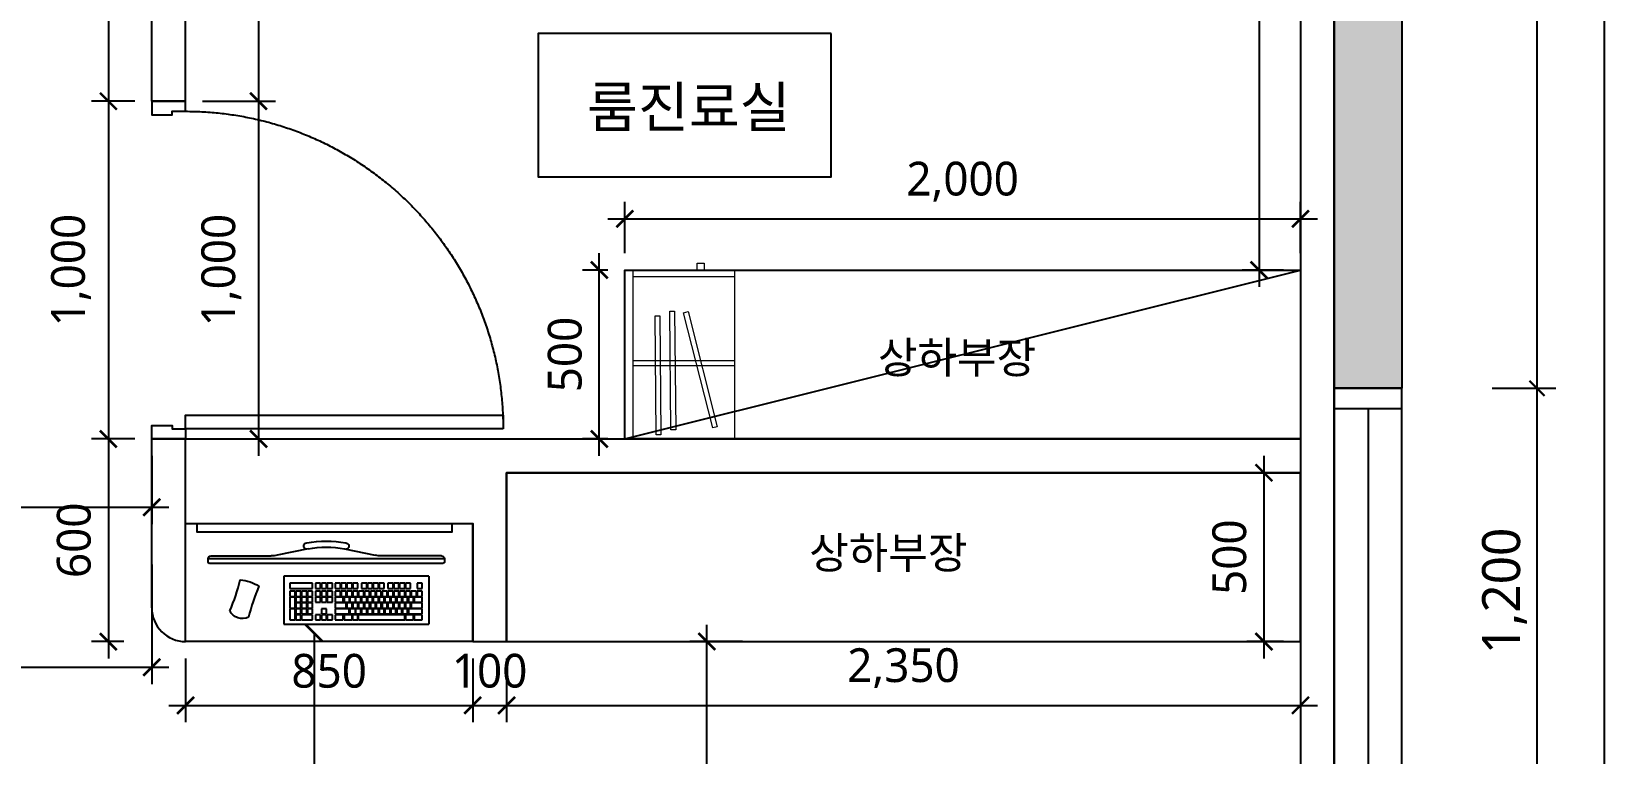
# Model space of a CAD drawing. Header units: metres. Extents: x 11578468 to 47831421, y -58341524 to -14256839.
# Drawn here: x 23884272 to 23888928, y -29064614 to -29062476 of the extents above; entities that cross this region are included whole.
import ezdxf
from ezdxf.enums import TextEntityAlignment as Align

# ---------------------------------------------------------------- set-up
doc = ezdxf.new("R2010")
doc.units = ezdxf.units.M
doc.header["$LTSCALE"] = 50
doc.header["$MEASUREMENT"] = 0
doc.linetypes.add('CENTER2', pattern=[28.575, 19.05, -3.175, 3.175, -3.175])
doc.layers.get('0').update_dxf_attribs({"linetype": 'CONTINUOUS'})
doc.layers.get('DEFPOINTS').update_dxf_attribs({"linetype": 'CONTINUOUS'})
for name, color, linetype in [('0-ELC TEXT', 7, 'CONTINUOUS'), ('04_FUR', 6, 'CONTINUOUS'), ('3.기호.계단선', 30, 'CONTINUOUS'), ('TEX', 7, 'CONTINUOUS'), ('wall', 3, 'CONTINUOUS'), ('WIN', 4, 'CONTINUOUS'), ('家具', 251, 'CONTINUOUS'), ('가구', 6, 'CONTINUOUS')]:
    doc.layers.add(name, color=color, linetype=linetype)
for name, color, linetype, lineweight in [('Arch', 8, 'CONTINUOUS', 0), ('DIM', 7, 'CONTINUOUS', 15), ('ha', 8, 'CONTINUOUS', 5), ('wall2', 3, 'CONTINUOUS', 25)]:
    doc.layers.add(name, color=color, linetype=linetype, lineweight=lineweight)
doc.styles.add('HY 울릉도 L', font='malgun.ttf')
doc.styles.add('JT1', font='malgun.ttf')
doc.styles.add('N 맑은고딕', font='malgun.ttf')
doc.styles.add('맑은 고딕', font='malgun.ttf')
doc.dimstyles.new('JJ IN 45', dxfattribs={"dimscale": 45, "dimtxt": 2.5, "dimasz": 1, "dimexe": 1.25, "dimexo": 1.5, "dimtad": 1, "dimdec": 6, "dimlunit": 6, "dimtxsty": 'N 맑은고딕', "dimblk": 'ARCHTICK', "dimcen": 2.5, "dimclrd": 256, "dimclre": 256, "dimclrt": 256, "dimadec": 0, "dimazin": 0, "dimtfac": 1, "dimtdec": 6, "dimtix": 1, "dimtmove": 0, "dimatfit": 3, "dimldrblk": 'ARCHTICK', "dimfxl": 1, "dimarcsym": 0})
doc.dimstyles.new('사본 50', dxfattribs={"dimscale": 50, "dimtxt": 2, "dimasz": 1, "dimexe": 1, "dimexo": 1, "dimgap": 1, "dimtad": 1, "dimdec": 0, "dimrnd": 0.05, "dimdsep": 46, "dimlunit": 6, "dimtxsty": 'HY 울릉도 L', "dimblk": 'ARCHTICK', "dimcen": 2.5, "dimdle": 1, "dimclrd": 133, "dimclre": 133, "dimclrt": 30, "dimadec": 0, "dimazin": 0, "dimtfac": 1, "dimtdec": 0, "dimtix": 1, "dimtmove": 2, "dimatfit": 3, "dimldrblk": 'ARCHTICK', "dimfxl": 1, "dimlwd": -1, "dimlwe": -1, "dimarcsym": 0})

# ---------------------------------------------------------------- blocks, each defined once
blk = doc.blocks.new('*U1960')
at = {"layer": 'WIN', "linetype": 'Continuous'}
blk.add_line((60, 100), (1140, 100), dxfattribs=at)
for points in [[(0, 0), (1200, 0), (1200, 200), (0, 200)], [(0, 0), (60, 0), (60, 200), (0, 200)], [(1200, 0), (1140, 0), (1140, 200), (1200, 200)]]:
    blk.add_lwpolyline(points, close=True, dxfattribs=at)
blk = doc.blocks.new('_ArchTick')
at = {"color": 0, "linetype": 'ByBlock', "const_width": 0.15}
blk.add_lwpolyline([(-0.5, -0.5), (0.5, 0.5)], dxfattribs=at)
blk = doc.blocks.new('*D389')
at = {"layer": 'DEFPOINTS', "color": 0, "transparency": 16777216}
for p in [(23746102, -29133157), (23746102, -29139657), (23746302, -29139657)]:
    blk.add_point(p, dxfattribs=at)
at = {"layer": 'DIM', "lineweight": -2, "transparency": 16777216}
for p, q in [((23746169.5, -29133157), (23746358.3, -29133157)), ((23746302, -29133157), (23746302, -29139657)), ((23746169.5, -29139657), (23746358.3, -29139657))]:
    blk.add_line(p, q, dxfattribs=at)
at = {"layer": 'DIM', "lineweight": -2, "transparency": 16777216, "xscale": 45, "yscale": 45, "zscale": 45}
for p, rotation in [((23746302, -29133157), 90), ((23746302, -29139657), 270)]:
    blk.add_blockref('_ArchTick', p, dxfattribs=dict(at, rotation=rotation))
at = {"layer": 'DIM', "transparency": 16777216, "insert": (23746206.3, -29136407), "char_height": 112.5, "attachment_point": 5, "rotation": 90, "style": 'N 맑은고딕'}
blk.add_mtext('6,500', dxfattribs=at)
blk = doc.blocks.new('*D390')
at = {"layer": 'DEFPOINTS', "color": 0, "transparency": 16777216}
for p in [(23746102, -29139657), (23746102, -29140857), (23746302, -29140857)]:
    blk.add_point(p, dxfattribs=at)
at = {"layer": 'DIM', "lineweight": -2, "transparency": 16777216}
for p, q in [((23746169.5, -29139657), (23746358.3, -29139657)), ((23746302, -29139657), (23746302, -29140857)), ((23746169.5, -29140857), (23746358.3, -29140857))]:
    blk.add_line(p, q, dxfattribs=at)
at = {"layer": 'DIM', "lineweight": -2, "transparency": 16777216, "xscale": 45, "yscale": 45, "zscale": 45}
for p, rotation in [((23746302, -29139657), 90), ((23746302, -29140857), 270)]:
    blk.add_blockref('_ArchTick', p, dxfattribs=dict(at, rotation=rotation))
at = {"layer": 'DIM', "transparency": 16777216, "insert": (23746206, -29140257), "char_height": 112.5, "attachment_point": 5, "rotation": 90, "style": 'N 맑은고딕'}
blk.add_mtext('1,200', dxfattribs=at)
blk = doc.blocks.new('*D394')
at = {"layer": 'DEFPOINTS', "color": 0, "transparency": 16777216}
for p in [(23746102, -29128457), (23746502, -29128457), (23746102, -29144457)]:
    blk.add_point(p, dxfattribs=at)
at = {"layer": 'DIM', "lineweight": -2, "transparency": 16777216}
for p, q in [((23746169.5, -29128457), (23746558.3, -29128457)), ((23746502, -29144457), (23746502, -29128457)), ((23746169.5, -29144457), (23746558.3, -29144457))]:
    blk.add_line(p, q, dxfattribs=at)
at = {"layer": 'DIM', "lineweight": -2, "transparency": 16777216, "xscale": 45, "yscale": 45, "zscale": 45}
for p, rotation in [((23746502, -29128457), 90), ((23746502, -29144457), 270)]:
    blk.add_blockref('_ArchTick', p, dxfattribs=dict(at, rotation=rotation))
at = {"layer": 'DIM', "transparency": 16777216, "insert": (23746406, -29136457), "char_height": 112.5, "attachment_point": 5, "rotation": 90, "style": 'N 맑은고딕'}
blk.add_mtext('16,000', dxfattribs=at)
blk = doc.blocks.new('arrttt')
at = {"layer": 'Arch', "color": 6}
for p, q in [((883190.8, 53508.7), (882890.8, 53508.7)), ((882890.8, 53508.7), (882890.8, 53008.7)), ((883190.8, 53008.7), (883190.8, 53508.7)), ((882958.9, 53496.3), (882955.8, 53144.1)), ((882972.9, 53496.2), (882958.9, 53496.3)), ((882969.8, 53144), (882972.9, 53496.2)), ((883002.8, 53482.1), (882999.7, 53130)), ((883016.8, 53482), (883002.8, 53482.1)), ((883013.7, 53129.9), (883016.8, 53482)), ((883126.4, 53476.3), (883040, 53134.9)), ((883053.6, 53131.5), (883140, 53472.9)), ((883140, 53472.9), (883126.4, 53476.3)), ((882890.8, 53291.2), (883190.8, 53291.2)), ((882890.8, 53276.2), (883190.8, 53276.2)), ((882955.8, 53144.1), (882969.8, 53144)), ((882999.7, 53130), (883013.7, 53129.9)), ((883040, 53134.9), (883053.6, 53131.5)), ((883190.8, 53028.7), (882890.8, 53028.7)), ((882890.8, 53008.7), (883190.8, 53008.7)), ((883100.8, 53008.7), (883080.8, 53008.7)), ((883080.8, 53008.7), (883080.8, 52988.7)), ((883080.8, 52988.7), (883100.8, 52988.7)), ((883100.8, 52988.7), (883100.8, 53008.7))]:
    blk.add_line(p, q, dxfattribs=at)
blk = doc.blocks.new('*U631')
at = {"layer": 'WIN', "linetype": 'Continuous', "transparency": 33554687}
for points in [[(30, 1140), (30, 200), (70, 200), (70, 1140)], [(0, 200), (0, 100), (40, 100), (40, 160), (30, 160), (30, 200)], [(1000, 200), (1000, 100), (960, 100), (960, 160), (970, 160), (970, 200)]]:
    blk.add_lwpolyline(points, close=True, dxfattribs=at)
at = {"layer": 'WIN', "linetype": 'CENTER2', "ltscale": 20, "transparency": 33554687}
blk.add_arc((30, 200), 940, 0, 90, dxfattribs=at)
blk = doc.blocks.new('*D2778')
at = {"layer": 'DEFPOINTS', "color": 0}
for p in [(23884595.1, -29063682.3), (23884499.2, -29064282.3), (23884595.1, -29064282.3)]:
    blk.add_point(p, dxfattribs=at)
at = {"layer": 'wall', "color": 133, "ltscale": 10}
for p, q in [((23884499.2, -29063632.3), (23884499.2, -29064332.3)), ((23884545.1, -29063682.3), (23884449.2, -29063682.3)), ((23884545.1, -29064282.3), (23884449.2, -29064282.3))]:
    blk.add_line(p, q, dxfattribs=at)
at = {"layer": 'wall', "color": 133, "xscale": 50, "yscale": 50, "zscale": 50}
for p, rotation in [((23884499.2, -29063682.3), 90), ((23884499.2, -29064282.3), 270)]:
    blk.add_blockref('_ArchTick', p, dxfattribs=dict(at, rotation=rotation))
at = {"layer": 'wall', "color": 30, "ltscale": 10, "insert": (23884397.5, -29063982.3), "char_height": 100, "attachment_point": 5, "rotation": 90, "style": 'HY 울릉도 L'}
blk.add_mtext('600', dxfattribs=at)
blk = doc.blocks.new('A$C6A105BC0')
for p, q in [((224.6, 104.4), (224.6, 246)), ((224.6, 246), (653.1, 246)), ((242.4, 233.2), (257.5, 233.2)), ((242.4, 200.8), (242.4, 233.2)), ((257.5, 233.2), (257.5, 200.8)), ((259.7, 218.1), (259.7, 233.2)), ((259.7, 233.2), (274.8, 233.2)), ((274.8, 233.2), (274.8, 218.1)), ((277, 233.2), (309.5, 233.2)), ((277, 218.1), (277, 233.2)), ((309.5, 233.2), (309.5, 218.1)), ((318.1, 233.2), (333.3, 233.2)), ((318.1, 218.1), (318.1, 233.2)), ((333.3, 233.2), (333.3, 218.1)), ((335.4, 218.1), (335.4, 233.2)), ((335.4, 233.2), (350.6, 233.2)), ((350.6, 233.2), (350.6, 218.1)), ((352.8, 233.2), (367.9, 233.2)), ((352.8, 218.1), (352.8, 233.2)), ((367.9, 233.2), (367.9, 218.1)), ((376.6, 233.2), (400.4, 233.2)), ((376.6, 218.1), (376.6, 233.2)), ((400.4, 233.2), (400.4, 218.1)), ((402.5, 233.2), (426.3, 233.2)), ((402.5, 218.1), (402.5, 233.2)), ((426.3, 233.2), (426.3, 218.1)), ((428.5, 233.2), (428.5, 218.1)), ((428.5, 233.2), (443.7, 233.2)), ((443.7, 233.2), (443.7, 218.1)), ((445.8, 233.2), (445.8, 218.1)), ((445.8, 233.2), (582.2, 233.2)), ((582.2, 233.2), (582.2, 218.1)), ((584.3, 233.2), (608.2, 233.2)), ((584.3, 218.1), (584.3, 233.2)), ((608.2, 233.2), (608.2, 218.1)), ((610.3, 233.2), (634.1, 233.2)), ((610.3, 218.1), (610.3, 233.2)), ((634.1, 233.2), (634.1, 218.1)), ((653.1, 104.4), (653.1, 246)), ((257.5, 200.8), (242.4, 200.8)), ((242.4, 198.6), (257.5, 198.6)), ((242.4, 166.1), (242.4, 198.6)), ((257.5, 198.6), (257.5, 166.1)), ((274.8, 218.1), (259.7, 218.1)), ((259.7, 200.8), (259.7, 215.9)), ((259.7, 215.9), (274.8, 215.9)), ((274.8, 200.8), (259.7, 200.8)), ((259.7, 198.6), (274.8, 198.6)), ((259.7, 183.4), (259.7, 198.6)), ((274.8, 215.9), (274.8, 200.8)), ((274.8, 198.6), (274.8, 183.4)), ((309.5, 218.1), (277, 218.1)), ((277, 215.9), (292.2, 215.9)), ((277, 200.8), (277, 215.9)), ((292.2, 200.8), (277, 200.8)), ((277, 198.6), (292.2, 198.6)), ((277, 183.4), (277, 198.6)), ((292.2, 215.9), (292.2, 200.8)), ((292.2, 198.6), (292.2, 183.4)), ((294.3, 215.9), (309.5, 215.9)), ((294.3, 200.8), (294.3, 215.9)), ((309.5, 200.8), (294.3, 200.8)), ((294.3, 198.6), (309.5, 198.6)), ((294.3, 183.4), (294.3, 198.6)), ((309.5, 215.9), (309.5, 200.8)), ((309.5, 198.6), (309.5, 183.4)), ((333.3, 218.1), (318.1, 218.1)), ((350.6, 218.1), (335.4, 218.1)), ((335.4, 215.9), (350.6, 215.9)), ((335.4, 200.8), (335.4, 215.9)), ((350.6, 200.8), (335.4, 200.8)), ((350.6, 215.9), (350.6, 200.8)), ((367.9, 218.1), (352.8, 218.1)), ((400.4, 218.1), (376.6, 218.1)), ((376.6, 215.9), (417.7, 215.9)), ((376.6, 200.8), (376.6, 215.9)), ((417.7, 200.8), (376.6, 200.8)), ((376.6, 198.6), (409, 198.6)), ((376.6, 183.4), (376.6, 198.6)), ((426.3, 218.1), (402.5, 218.1)), ((409, 198.6), (409, 183.4)), ((411.2, 198.6), (426.3, 198.6)), ((411.2, 183.4), (411.2, 198.6)), ((417.7, 215.9), (417.7, 200.8)), ((419.9, 215.9), (435, 215.9)), ((419.9, 200.8), (419.9, 215.9)), ((435, 200.8), (419.9, 200.8)), ((426.3, 198.6), (426.3, 183.4)), ((443.7, 218.1), (428.5, 218.1)), ((428.5, 198.6), (443.7, 198.6)), ((428.5, 183.4), (428.5, 198.6)), ((435, 200.8), (435, 215.9)), ((437.2, 215.9), (452.3, 215.9)), ((437.2, 215.9), (437.2, 200.8)), ((452.3, 200.8), (437.2, 200.8)), ((443.7, 198.6), (443.7, 183.4)), ((582.2, 218.1), (445.8, 218.1)), ((445.8, 198.6), (461, 198.6)), ((445.8, 183.4), (445.8, 198.6)), ((452.3, 215.9), (452.3, 200.8)), ((454.5, 200.8), (454.5, 215.9)), ((454.5, 215.9), (469.6, 215.9)), ((469.6, 200.8), (454.5, 200.8)), ((461, 198.6), (461, 183.4)), ((463.1, 183.4), (463.1, 198.6)), ((463.1, 198.6), (478.3, 198.6)), ((469.6, 215.9), (469.6, 200.8)), ((471.8, 200.8), (471.8, 215.9)), ((471.8, 215.9), (487, 215.9)), ((487, 200.8), (471.8, 200.8)), ((478.3, 198.6), (478.3, 183.4)), ((480.5, 198.6), (495.6, 198.6)), ((480.5, 183.4), (480.5, 198.6)), ((487, 215.9), (487, 200.8)), ((489.1, 215.9), (504.3, 215.9)), ((489.1, 200.8), (489.1, 215.9)), ((504.3, 200.8), (489.1, 200.8)), ((495.6, 198.6), (495.6, 183.4)), ((497.8, 198.6), (512.9, 198.6)), ((497.8, 183.4), (497.8, 198.6)), ((504.3, 215.9), (504.3, 200.8)), ((506.4, 215.9), (521.6, 215.9)), ((506.4, 200.8), (506.4, 215.9)), ((521.6, 200.8), (506.4, 200.8)), ((512.9, 198.6), (512.9, 183.4)), ((515.1, 198.6), (530.2, 198.6)), ((515.1, 183.4), (515.1, 198.6)), ((521.6, 215.9), (521.6, 200.8)), ((523.7, 215.9), (538.9, 215.9)), ((523.7, 200.8), (523.7, 215.9)), ((538.9, 200.8), (523.7, 200.8)), ((530.2, 198.6), (530.2, 183.4)), ((532.4, 198.6), (547.6, 198.6)), ((532.4, 183.4), (532.4, 198.6)), ((538.9, 215.9), (538.9, 200.8)), ((541.1, 215.9), (556.2, 215.9)), ((541.1, 200.8), (541.1, 215.9)), ((556.2, 200.8), (541.1, 200.8)), ((547.6, 198.6), (547.6, 183.4)), ((549.7, 183.4), (549.7, 198.6)), ((549.7, 198.6), (564.9, 198.6)), ((556.2, 215.9), (556.2, 200.8)), ((558.4, 215.9), (573.5, 215.9)), ((558.4, 200.8), (558.4, 215.9)), ((573.5, 200.8), (558.4, 200.8)), ((564.9, 198.6), (564.9, 183.4)), ((567, 198.6), (582.2, 198.6)), ((567, 183.4), (567, 198.6)), ((573.5, 215.9), (573.5, 200.8)), ((575.7, 215.9), (590.8, 215.9)), ((575.7, 200.8), (575.7, 215.9)), ((590.8, 200.8), (575.7, 200.8)), ((582.2, 198.6), (582.2, 183.4)), ((608.2, 218.1), (584.3, 218.1)), ((584.3, 198.6), (599.5, 198.6)), ((584.3, 183.4), (584.3, 198.6)), ((590.8, 215.9), (590.8, 200.8)), ((593, 215.9), (634.1, 215.9)), ((593, 200.8), (593, 215.9)), ((634.1, 200.8), (593, 200.8)), ((599.5, 198.6), (599.5, 183.4)), ((601.7, 198.6), (634.1, 198.6)), ((601.7, 183.4), (601.7, 198.6)), ((634.1, 218.1), (610.3, 218.1)), ((634.1, 215.9), (634.1, 200.8)), ((634.1, 198.6), (634.1, 183.4)), ((257.5, 166.1), (242.4, 166.1)), ((242.4, 164), (257.5, 164)), ((242.4, 148.8), (242.4, 164)), ((257.5, 148.8), (242.4, 148.8)), ((242.4, 140.2), (309.5, 140.2)), ((242.4, 125), (242.4, 140.2)), ((257.5, 164), (257.5, 148.8)), ((274.8, 183.4), (259.7, 183.4)), ((259.7, 181.3), (274.8, 181.3)), ((259.7, 166.1), (259.7, 181.3)), ((274.8, 166.1), (259.7, 166.1)), ((259.7, 148.8), (259.7, 164)), ((259.7, 164), (274.8, 164)), ((274.8, 148.8), (259.7, 148.8)), ((274.8, 181.3), (274.8, 166.1)), ((274.8, 164), (274.8, 148.8)), ((292.2, 183.4), (277, 183.4)), ((277, 181.3), (292.2, 181.3)), ((277, 166.1), (277, 181.3)), ((292.2, 166.1), (277, 166.1)), ((277, 164), (292.2, 164)), ((277, 148.8), (277, 164)), ((292.2, 148.8), (277, 148.8)), ((292.2, 181.3), (292.2, 166.1)), ((292.2, 164), (292.2, 148.8)), ((309.5, 183.4), (294.3, 183.4)), ((294.3, 181.3), (309.5, 181.3)), ((294.3, 166.1), (294.3, 181.3)), ((309.5, 166.1), (294.3, 166.1)), ((294.3, 148.8), (294.3, 164)), ((294.3, 164), (309.5, 164)), ((309.5, 148.8), (294.3, 148.8)), ((309.5, 181.3), (309.5, 166.1)), ((309.5, 164), (309.5, 148.8)), ((309.5, 140.2), (309.5, 125)), ((318.1, 181.3), (333.3, 181.3)), ((318.1, 166.1), (318.1, 181.3)), ((333.3, 166.1), (318.1, 166.1)), ((318.1, 164), (333.3, 164)), ((318.1, 148.8), (318.1, 164)), ((333.3, 148.8), (318.1, 148.8)), ((318.1, 140.2), (333.3, 140.2)), ((318.1, 125), (318.1, 140.2)), ((333.3, 181.3), (333.3, 166.1)), ((333.3, 164), (333.3, 148.8)), ((333.3, 140.2), (333.3, 125)), ((335.4, 181.3), (350.6, 181.3)), ((335.4, 166.1), (335.4, 181.3)), ((350.6, 166.1), (335.4, 166.1)), ((335.4, 148.8), (335.4, 164)), ((335.4, 164), (350.6, 164)), ((350.6, 148.8), (335.4, 148.8)), ((335.4, 125), (335.4, 140.2)), ((335.4, 140.2), (350.6, 140.2)), ((350.6, 181.3), (350.6, 166.1)), ((350.6, 164), (350.6, 148.8)), ((350.6, 140.2), (350.6, 125)), ((352.8, 181.3), (367.9, 181.3)), ((352.8, 166.1), (352.8, 181.3)), ((367.9, 166.1), (352.8, 166.1)), ((352.8, 148.8), (352.8, 164)), ((352.8, 164), (367.9, 164)), ((367.9, 148.8), (352.8, 148.8)), ((352.8, 140.2), (367.9, 140.2)), ((352.8, 125), (352.8, 140.2)), ((367.9, 181.3), (367.9, 166.1)), ((367.9, 164), (367.9, 148.8)), ((367.9, 140.2), (367.9, 125)), ((409, 183.4), (376.6, 183.4)), ((376.6, 181.3), (400.4, 181.3)), ((376.6, 166.1), (376.6, 181.3)), ((400.4, 166.1), (376.6, 166.1)), ((376.6, 164), (391.7, 164)), ((376.6, 148.8), (376.6, 164)), ((391.7, 148.8), (376.6, 148.8)), ((376.6, 140.2), (391.7, 140.2)), ((376.6, 125), (376.6, 140.2)), ((391.7, 164), (391.7, 148.8)), ((391.7, 140.2), (391.7, 125)), ((393.9, 148.8), (393.9, 164)), ((393.9, 164), (409, 164)), ((409, 148.8), (393.9, 148.8)), ((393.9, 140.2), (409, 140.2)), ((393.9, 125), (393.9, 140.2)), ((400.4, 181.3), (400.4, 166.1)), ((402.5, 181.3), (417.7, 181.3)), ((402.5, 166.1), (402.5, 181.3)), ((417.7, 166.1), (402.5, 166.1)), ((409, 164), (409, 148.8)), ((409, 140.2), (409, 125)), ((426.3, 183.4), (411.2, 183.4)), ((411.2, 148.8), (411.2, 164)), ((411.2, 164), (426.3, 164)), ((426.3, 148.8), (411.2, 148.8)), ((411.2, 140.2), (426.3, 140.2)), ((411.2, 125), (411.2, 140.2)), ((417.7, 166.1), (417.7, 181.3)), ((419.9, 181.3), (435, 181.3)), ((419.9, 166.1), (419.9, 181.3)), ((435, 166.1), (419.9, 166.1)), ((426.3, 164), (426.3, 148.8)), ((426.3, 140.2), (426.3, 125)), ((443.7, 183.4), (428.5, 183.4)), ((428.5, 148.8), (428.5, 164)), ((428.5, 164), (443.7, 164)), ((443.7, 148.8), (428.5, 148.8)), ((428.5, 140.2), (443.7, 140.2)), ((428.5, 125), (428.5, 140.2)), ((435, 166.1), (435, 181.3)), ((437.2, 181.3), (452.3, 181.3)), ((437.2, 181.3), (437.2, 166.1)), ((452.3, 166.1), (437.2, 166.1)), ((443.7, 164), (443.7, 148.8)), ((443.7, 140.2), (443.7, 125)), ((461, 183.4), (445.8, 183.4)), ((445.8, 148.8), (445.8, 164)), ((445.8, 164), (461, 164)), ((461, 148.8), (445.8, 148.8)), ((452.3, 181.3), (452.3, 166.1)), ((454.5, 181.3), (469.6, 181.3)), ((454.5, 166.1), (454.5, 181.3)), ((469.6, 166.1), (454.5, 166.1)), ((454.5, 140.2), (469.6, 140.2)), ((454.5, 125), (454.5, 140.2)), ((461, 164), (461, 148.8)), ((478.3, 183.4), (463.1, 183.4)), ((463.1, 148.8), (463.1, 164)), ((463.1, 164), (478.3, 164)), ((478.3, 148.8), (463.1, 148.8)), ((469.6, 181.3), (469.6, 166.1)), ((469.6, 140.2), (469.6, 125)), ((471.8, 166.1), (471.8, 181.3)), ((471.8, 181.3), (487, 181.3)), ((487, 166.1), (471.8, 166.1)), ((471.8, 125), (471.8, 140.2)), ((471.8, 140.2), (487, 140.2)), ((478.3, 164), (478.3, 148.8)), ((495.6, 183.4), (480.5, 183.4)), ((480.5, 164), (495.6, 164)), ((480.5, 148.8), (480.5, 164)), ((495.6, 148.8), (480.5, 148.8)), ((487, 181.3), (487, 166.1)), ((487, 140.2), (487, 125)), ((489.1, 166.1), (489.1, 181.3)), ((489.1, 181.3), (504.3, 181.3)), ((504.3, 166.1), (489.1, 166.1)), ((489.1, 140.2), (504.3, 140.2)), ((489.1, 125), (489.1, 140.2)), ((495.6, 164), (495.6, 148.8)), ((512.9, 183.4), (497.8, 183.4)), ((497.8, 148.8), (497.8, 164)), ((497.8, 164), (512.9, 164)), ((512.9, 148.8), (497.8, 148.8)), ((504.3, 181.3), (504.3, 166.1)), ((504.3, 140.2), (504.3, 125)), ((506.4, 166.1), (506.4, 181.3)), ((506.4, 181.3), (521.6, 181.3)), ((521.6, 166.1), (506.4, 166.1)), ((506.4, 140.2), (521.6, 140.2)), ((506.4, 125), (506.4, 140.2)), ((512.9, 164), (512.9, 148.8)), ((530.2, 183.4), (515.1, 183.4)), ((515.1, 164), (530.2, 164)), ((515.1, 148.8), (515.1, 164)), ((530.2, 148.8), (515.1, 148.8)), ((521.6, 181.3), (521.6, 166.1)), ((521.6, 140.2), (521.6, 125)), ((523.7, 181.3), (538.9, 181.3)), ((523.7, 166.1), (523.7, 181.3)), ((538.9, 166.1), (523.7, 166.1)), ((530.2, 164), (530.2, 148.8)), ((547.6, 183.4), (532.4, 183.4)), ((532.4, 148.8), (532.4, 164)), ((532.4, 164), (547.6, 164)), ((547.6, 148.8), (532.4, 148.8)), ((532.4, 125), (532.4, 140.2)), ((532.4, 140.2), (547.6, 140.2)), ((538.9, 181.3), (538.9, 166.1)), ((541.1, 181.3), (556.2, 181.3)), ((541.1, 166.1), (541.1, 181.3)), ((556.2, 166.1), (541.1, 166.1)), ((547.6, 164), (547.6, 148.8)), ((547.6, 140.2), (547.6, 125)), ((564.9, 183.4), (549.7, 183.4)), ((549.7, 148.8), (549.7, 164)), ((549.7, 164), (564.9, 164)), ((564.9, 148.8), (549.7, 148.8)), ((549.7, 140.2), (564.9, 140.2)), ((549.7, 125), (549.7, 140.2)), ((556.2, 181.3), (556.2, 166.1)), ((558.4, 181.3), (573.5, 181.3)), ((558.4, 166.1), (558.4, 181.3)), ((573.5, 166.1), (558.4, 166.1)), ((564.9, 164), (564.9, 148.8)), ((564.9, 140.2), (564.9, 125)), ((582.2, 183.4), (567, 183.4)), ((567, 164), (582.2, 164)), ((567, 148.8), (567, 164)), ((582.2, 148.8), (567, 148.8)), ((567, 140.2), (582.2, 140.2)), ((567, 125), (567, 140.2)), ((573.5, 181.3), (573.5, 166.1)), ((575.7, 181.3), (590.8, 181.3)), ((575.7, 166.1), (575.7, 181.3)), ((590.8, 166.1), (575.7, 166.1)), ((582.2, 164), (582.2, 148.8)), ((582.2, 140.2), (582.2, 125)), ((599.5, 183.4), (584.3, 183.4)), ((584.3, 148.8), (584.3, 164)), ((584.3, 164), (599.5, 164)), ((599.5, 148.8), (584.3, 148.8)), ((584.3, 140.2), (599.5, 140.2)), ((584.3, 125), (584.3, 140.2)), ((590.8, 181.3), (590.8, 166.1)), ((593, 181.3), (608.2, 181.3)), ((593, 166.1), (593, 181.3)), ((608.2, 166.1), (593, 166.1)), ((599.5, 164), (599.5, 148.8)), ((599.5, 140.2), (599.5, 125)), ((634.1, 183.4), (601.7, 183.4)), ((601.7, 148.8), (601.7, 164)), ((601.7, 164), (616.8, 164)), ((616.8, 148.8), (601.7, 148.8)), ((608.2, 181.3), (608.2, 166.1)), ((610.3, 181.3), (634.1, 181.3)), ((610.3, 166.1), (610.3, 181.3)), ((634.1, 166.1), (610.3, 166.1)), ((616.8, 164), (616.8, 148.8)), ((619, 164), (634.1, 164)), ((619, 148.8), (619, 164)), ((634.1, 148.8), (619, 148.8)), ((619, 140.2), (634.1, 140.2)), ((619, 125), (619, 140.2)), ((634.1, 181.3), (634.1, 166.1)), ((634.1, 164), (634.1, 148.8)), ((634.1, 140.2), (634.1, 125)), ((653.1, 104.4), (224.6, 104.4)), ((309.5, 125), (242.4, 125)), ((333.3, 125), (318.1, 125)), ((350.6, 125), (335.4, 125)), ((367.9, 125), (352.8, 125)), ((391.7, 125), (376.6, 125)), ((409, 125), (393.9, 125)), ((426.3, 125), (411.2, 125)), ((443.7, 125), (428.5, 125)), ((469.6, 125), (454.5, 125)), ((487, 125), (471.8, 125)), ((504.3, 125), (489.1, 125)), ((521.6, 125), (506.4, 125)), ((547.6, 125), (532.4, 125)), ((564.9, 125), (549.7, 125)), ((582.2, 125), (567, 125)), ((599.5, 125), (584.3, 125)), ((634.1, 125), (619, 125)), ((695.5, 66.4), (4.5, 66.4)), ((700, 52.9), (700, 61.9)), ((700, 52.9), (700, 52.9)), ((404.1, 23.5), (495.1, 42.1)), ((691, 43.9), (513.1, 43.9))]:
    blk.add_line(p, q)
blk.add_lwpolyline([(64.6, 206.6, -0.043661), (95.3, 115.1, 0.131652), (150.8, 133.8, -0.043661), (120, 225.3, 0.414214)], format="xyb", close=True)
blk.add_lwpolyline([(295.9, 23.5), (204.9, 42.1)])
for centre, radius, start, end in [((4.5, 61.9), 4.5, 90, 180), ((691, 52.9), 9, 270, 360), ((695.5, 61.9), 4.5, 360, 90), ((186.9, -46.1), 90, 78.4398, 90), ((292.3, 15), 9.2, 90, 270), ((350, 288), 288, 258.4398, 281.5601), ((350, 288), 270, 258.4398, 281.5601), ((407.7, 15), 9.2, 270, 90), ((513.1, -46.1), 90, 90, 101.5601)]:
    blk.add_arc(centre, radius, start, end)
at = {"layer": '家具', "color": 251, "true_color": 0x636466}
for p, q in [((0, 61.9), (0, 52.9)), ((700, 52.9), (0, 52.9)), ((0, 52.9), (0, 52.9)), ((9, 43.9), (186.9, 43.9))]:
    blk.add_line(p, q, dxfattribs=at)
blk.add_arc((9, 52.9), 9, 180, 270, dxfattribs=at)
blk = doc.blocks.new('*D2805')
at = {"layer": 'DEFPOINTS', "color": 0}
for p in [(23884627.7, -29060332.3), (23884499.2, -29062682.3), (23884627.7, -29062682.3)]:
    blk.add_point(p, dxfattribs=at)
at = {"layer": 'wall', "color": 133, "ltscale": 10}
for p, q in [((23884499.2, -29060282.3), (23884499.2, -29062732.3)), ((23884577.7, -29060332.3), (23884449.2, -29060332.3)), ((23884577.7, -29062682.3), (23884449.2, -29062682.3))]:
    blk.add_line(p, q, dxfattribs=at)
at = {"layer": 'wall', "color": 133, "xscale": 50, "yscale": 50, "zscale": 50}
for p, rotation in [((23884499.2, -29060332.3), 90), ((23884499.2, -29062682.3), 270)]:
    blk.add_blockref('_ArchTick', p, dxfattribs=dict(at, rotation=rotation))
at = {"layer": 'wall', "color": 30, "ltscale": 10, "insert": (23884389.1, -29061507.3), "char_height": 100, "attachment_point": 5, "rotation": 90, "style": 'HY 울릉도 L'}
blk.add_mtext('2,350', dxfattribs=at)
blk = doc.blocks.new('*D2806')
at = {"layer": 'DEFPOINTS', "color": 0}
for p in [(23884627.7, -29062682.3), (23884499.2, -29063682.3), (23884627.7, -29063682.3)]:
    blk.add_point(p, dxfattribs=at)
at = {"layer": 'wall', "color": 133, "ltscale": 10}
for p, q in [((23884499.2, -29062632.3), (23884499.2, -29063732.3)), ((23884577.7, -29062682.3), (23884449.2, -29062682.3)), ((23884577.7, -29063682.3), (23884449.2, -29063682.3))]:
    blk.add_line(p, q, dxfattribs=at)
at = {"layer": 'wall', "color": 133, "xscale": 50, "yscale": 50, "zscale": 50}
for p, rotation in [((23884499.2, -29062682.3), 90), ((23884499.2, -29063682.3), 270)]:
    blk.add_blockref('_ArchTick', p, dxfattribs=dict(at, rotation=rotation))
at = {"layer": 'wall', "color": 30, "ltscale": 10, "insert": (23884388.8, -29063182.3), "char_height": 100, "attachment_point": 5, "rotation": 90, "style": 'HY 울릉도 L'}
blk.add_mtext('1,000', dxfattribs=at)
blk = doc.blocks.new('*D2807')
at = {"layer": 'DEFPOINTS', "color": 0}
for p in [(23884727.7, -29064282.3), (23885577.7, -29064282.3), (23885577.7, -29064471.1)]:
    blk.add_point(p, dxfattribs=at)
at = {"layer": 'wall', "color": 133, "ltscale": 10}
for p, q in [((23884727.7, -29064332.3), (23884727.7, -29064521.1)), ((23885577.7, -29064332.3), (23885577.7, -29064521.1)), ((23884677.7, -29064471.1), (23885627.7, -29064471.1))]:
    blk.add_line(p, q, dxfattribs=at)
at = {"layer": 'wall', "color": 133, "xscale": 50, "yscale": 50, "zscale": 50, "rotation": 180}
blk.add_blockref('_ArchTick', (23884727.7, -29064471.1), dxfattribs=at)
at = {"layer": 'wall', "color": 133, "xscale": 50, "yscale": 50, "zscale": 50}
blk.add_blockref('_ArchTick', (23885577.7, -29064471.1), dxfattribs=at)
at = {"layer": 'wall', "color": 30, "ltscale": 10, "insert": (23885152.7, -29064369.5), "char_height": 100, "attachment_point": 5, "style": 'HY 울릉도 L'}
blk.add_mtext('850', dxfattribs=at)
blk = doc.blocks.new('*D2808')
at = {"layer": 'DEFPOINTS', "color": 0}
for p in [(23885577.7, -29064282.3), (23885677.7, -29064282.3), (23885677.7, -29064471.1)]:
    blk.add_point(p, dxfattribs=at)
at = {"layer": 'wall', "color": 133, "ltscale": 10}
for p, q in [((23885577.7, -29064332.3), (23885577.7, -29064521.1)), ((23885677.7, -29064332.3), (23885677.7, -29064521.1)), ((23885527.7, -29064471.1), (23885727.7, -29064471.1))]:
    blk.add_line(p, q, dxfattribs=at)
at = {"layer": 'wall', "color": 133, "xscale": 50, "yscale": 50, "zscale": 50}
blk.add_blockref('_ArchTick', (23885577.7, -29064471.1), dxfattribs=at)
at = {"layer": 'wall', "color": 133, "xscale": 50, "yscale": 50, "zscale": 50, "rotation": 180}
blk.add_blockref('_ArchTick', (23885677.7, -29064471.1), dxfattribs=at)
at = {"layer": 'wall', "color": 30, "ltscale": 10, "insert": (23885627.7, -29064369.2), "char_height": 100, "attachment_point": 5, "style": 'HY 울릉도 L'}
blk.add_mtext('100', dxfattribs=at)
blk = doc.blocks.new('*D2809')
at = {"layer": 'DEFPOINTS', "color": 0}
for p in [(23885677.7, -29064282.3), (23888027.7, -29064282.3), (23888027.7, -29064471.1)]:
    blk.add_point(p, dxfattribs=at)
at = {"layer": 'wall', "color": 133, "ltscale": 10}
for p, q in [((23885677.7, -29064332.3), (23885677.7, -29064521.1)), ((23888027.7, -29064332.3), (23888027.7, -29064521.1)), ((23885627.7, -29064471.1), (23888077.7, -29064471.1))]:
    blk.add_line(p, q, dxfattribs=at)
at = {"layer": 'wall', "color": 133, "xscale": 50, "yscale": 50, "zscale": 50, "rotation": 180}
blk.add_blockref('_ArchTick', (23885677.7, -29064471.1), dxfattribs=at)
at = {"layer": 'wall', "color": 133, "xscale": 50, "yscale": 50, "zscale": 50}
blk.add_blockref('_ArchTick', (23888027.7, -29064471.1), dxfattribs=at)
at = {"layer": 'wall', "color": 30, "ltscale": 10, "insert": (23886852.7, -29064361.1), "char_height": 100, "attachment_point": 5, "style": 'HY 울릉도 L'}
blk.add_mtext('2,350', dxfattribs=at)
blk = doc.blocks.new('*D2822')
at = {"layer": 'DEFPOINTS', "color": 0}
for p in [(23884727.7, -29060532.3), (23884727.7, -29062682.3), (23884943.8, -29062682.3)]:
    blk.add_point(p, dxfattribs=at)
at = {"layer": 'wall', "color": 133, "ltscale": 10}
for p, q in [((23884943.8, -29060482.3), (23884943.8, -29062732.3)), ((23884777.7, -29060532.3), (23884993.8, -29060532.3)), ((23884777.7, -29062682.3), (23884993.8, -29062682.3))]:
    blk.add_line(p, q, dxfattribs=at)
at = {"layer": 'wall', "color": 133, "xscale": 50, "yscale": 50, "zscale": 50}
for p, rotation in [((23884943.8, -29060532.3), 90), ((23884943.8, -29062682.3), 270)]:
    blk.add_blockref('_ArchTick', p, dxfattribs=dict(at, rotation=rotation))
at = {"layer": 'wall', "color": 30, "ltscale": 10, "insert": (23884833.5, -29061607.3), "char_height": 100, "attachment_point": 5, "rotation": 90, "style": 'HY 울릉도 L'}
blk.add_mtext('2,150', dxfattribs=at)
blk = doc.blocks.new('*D2823')
at = {"layer": 'DEFPOINTS', "color": 0}
for p in [(23884727.7, -29062682.3), (23884727.7, -29063682.3), (23884943.8, -29063682.3)]:
    blk.add_point(p, dxfattribs=at)
at = {"layer": 'wall', "color": 133, "ltscale": 10}
for p, q in [((23884943.8, -29062632.3), (23884943.8, -29063732.3)), ((23884777.7, -29062682.3), (23884993.8, -29062682.3)), ((23884777.7, -29063682.3), (23884993.8, -29063682.3))]:
    blk.add_line(p, q, dxfattribs=at)
at = {"layer": 'wall', "color": 133, "xscale": 50, "yscale": 50, "zscale": 50}
for p, rotation in [((23884943.8, -29062682.3), 90), ((23884943.8, -29063682.3), 270)]:
    blk.add_blockref('_ArchTick', p, dxfattribs=dict(at, rotation=rotation))
at = {"layer": 'wall', "color": 30, "ltscale": 10, "insert": (23884833.5, -29063182.3), "char_height": 100, "attachment_point": 5, "rotation": 90, "style": 'HY 울릉도 L'}
blk.add_mtext('1,000', dxfattribs=at)
blk = doc.blocks.new('*D2825')
at = {"layer": 'DEFPOINTS', "color": 0}
for p in [(23883177.7, -29063692.3), (23884627.7, -29063682.3), (23884627.7, -29063884.5)]:
    blk.add_point(p, dxfattribs=at)
at = {"layer": 'wall', "color": 133, "ltscale": 10}
for p, q in [((23883177.7, -29063742.3), (23883177.7, -29063934.5)), ((23884627.7, -29063732.3), (23884627.7, -29063934.5)), ((23883127.7, -29063884.5), (23884677.7, -29063884.5))]:
    blk.add_line(p, q, dxfattribs=at)
at = {"layer": 'wall', "color": 133, "xscale": 50, "yscale": 50, "zscale": 50, "rotation": 180}
blk.add_blockref('_ArchTick', (23883177.7, -29063884.5), dxfattribs=at)
at = {"layer": 'wall', "color": 133, "xscale": 50, "yscale": 50, "zscale": 50}
blk.add_blockref('_ArchTick', (23884627.7, -29063884.5), dxfattribs=at)
at = {"layer": 'wall', "color": 30, "ltscale": 10, "insert": (23883902.7, -29063774.2), "char_height": 100, "attachment_point": 5, "style": 'HY 울릉도 L'}
blk.add_mtext('1,450', dxfattribs=at)
blk = doc.blocks.new('*D2844')
at = {"layer": 'DEFPOINTS', "color": 0}
for p in [(23888027.7, -29063782.3), (23887919.3, -29064282.3), (23888027.7, -29064282.3)]:
    blk.add_point(p, dxfattribs=at)
at = {"layer": 'wall', "color": 133, "ltscale": 10}
for p, q in [((23887919.3, -29063732.3), (23887919.3, -29064332.3)), ((23887977.7, -29063782.3), (23887869.3, -29063782.3)), ((23887977.7, -29064282.3), (23887869.3, -29064282.3))]:
    blk.add_line(p, q, dxfattribs=at)
at = {"layer": 'wall', "color": 133, "xscale": 50, "yscale": 50, "zscale": 50}
for p, rotation in [((23887919.3, -29063782.3), 90), ((23887919.3, -29064282.3), 270)]:
    blk.add_blockref('_ArchTick', p, dxfattribs=dict(at, rotation=rotation))
at = {"layer": 'wall', "color": 30, "ltscale": 10, "insert": (23887817.6, -29064032.3), "char_height": 100, "attachment_point": 5, "rotation": 90, "style": 'HY 울릉도 L'}
blk.add_mtext('500', dxfattribs=at)
blk = doc.blocks.new('*D2845')
at = {"layer": 'DEFPOINTS', "color": 0}
for p in [(23885952.3, -29063182.3), (23886027.7, -29063182.3), (23886027.7, -29063682.3)]:
    blk.add_point(p, dxfattribs=at)
at = {"layer": 'wall', "color": 133, "ltscale": 10}
for p, q in [((23885952.3, -29063732.3), (23885952.3, -29063132.3)), ((23885977.7, -29063182.3), (23885902.3, -29063182.3)), ((23885977.7, -29063682.3), (23885902.3, -29063682.3))]:
    blk.add_line(p, q, dxfattribs=at)
at = {"layer": 'wall', "color": 133, "xscale": 50, "yscale": 50, "zscale": 50}
for p, rotation in [((23885952.3, -29063182.3), 90), ((23885952.3, -29063682.3), 270)]:
    blk.add_blockref('_ArchTick', p, dxfattribs=dict(at, rotation=rotation))
at = {"layer": 'wall', "color": 30, "ltscale": 10, "insert": (23885850.6, -29063432.3), "char_height": 100, "attachment_point": 5, "rotation": 90, "style": 'HY 울릉도 L'}
blk.add_mtext('500', dxfattribs=at)
blk = doc.blocks.new('*D2846')
at = {"layer": 'DEFPOINTS', "color": 0}
for p in [(23888027.7, -29063030.6), (23886027.7, -29063182.3), (23888027.7, -29063182.3)]:
    blk.add_point(p, dxfattribs=at)
at = {"layer": 'wall', "color": 133, "ltscale": 10}
for p, q in [((23886027.7, -29063132.3), (23886027.7, -29062980.6)), ((23888027.7, -29063132.3), (23888027.7, -29062980.6)), ((23885977.7, -29063030.6), (23888077.7, -29063030.6))]:
    blk.add_line(p, q, dxfattribs=at)
at = {"layer": 'wall', "color": 133, "xscale": 50, "yscale": 50, "zscale": 50, "rotation": 180}
blk.add_blockref('_ArchTick', (23886027.7, -29063030.6), dxfattribs=at)
at = {"layer": 'wall', "color": 133, "xscale": 50, "yscale": 50, "zscale": 50}
blk.add_blockref('_ArchTick', (23888027.7, -29063030.6), dxfattribs=at)
at = {"layer": 'wall', "color": 30, "ltscale": 10, "insert": (23887027.7, -29062920.6), "char_height": 100, "attachment_point": 5, "style": 'HY 울릉도 L'}
blk.add_mtext('2,000', dxfattribs=at)
blk = doc.blocks.new('*D2847')
at = {"layer": 'DEFPOINTS', "color": 0}
for p in [(23888027.7, -29060532.3), (23887905.4, -29063182.3), (23888027.7, -29063182.3)]:
    blk.add_point(p, dxfattribs=at)
at = {"layer": 'wall', "color": 133, "ltscale": 10}
for p, q in [((23887905.4, -29060482.3), (23887905.4, -29063232.3)), ((23887977.7, -29060532.3), (23887855.4, -29060532.3)), ((23887977.7, -29063182.3), (23887855.4, -29063182.3))]:
    blk.add_line(p, q, dxfattribs=at)
at = {"layer": 'wall', "color": 133, "xscale": 50, "yscale": 50, "zscale": 50}
for p, rotation in [((23887905.4, -29060532.3), 90), ((23887905.4, -29063182.3), 270)]:
    blk.add_blockref('_ArchTick', p, dxfattribs=dict(at, rotation=rotation))
at = {"layer": 'wall', "color": 30, "ltscale": 10, "insert": (23887795.4, -29061857.3), "char_height": 100, "attachment_point": 5, "rotation": 90, "style": 'HY 울릉도 L'}
blk.add_mtext('2,650', dxfattribs=at)
blk = doc.blocks.new('*D2849')
at = {"layer": 'DEFPOINTS', "color": 0}
for p in [(23886270.6, -29064282.3), (23886426.2, -29064282.3), (23886426.2, -29065491)]:
    blk.add_point(p, dxfattribs=at)
at = {"layer": 'wall', "color": 133, "ltscale": 10}
for p, q in [((23886270.6, -29065541), (23886270.6, -29064232.3)), ((23886376.2, -29064282.3), (23886220.6, -29064282.3)), ((23886376.2, -29065491), (23886220.6, -29065491))]:
    blk.add_line(p, q, dxfattribs=at)
at = {"layer": 'wall', "color": 133, "xscale": 50, "yscale": 50, "zscale": 50}
for p, rotation in [((23886270.6, -29064282.3), 90), ((23886270.6, -29065491), 270)]:
    blk.add_blockref('_ArchTick', p, dxfattribs=dict(at, rotation=rotation))
at = {"layer": 'wall', "color": 30, "ltscale": 10, "insert": (23886160.3, -29064886.6), "char_height": 100, "attachment_point": 5, "rotation": 90, "style": 'HY 울릉도 L'}
blk.add_mtext('1,209', dxfattribs=at)
blk = doc.blocks.new('*D2867')
at = {"layer": 'DEFPOINTS', "color": 0}
for p in [(23884627.7, -29064004.1), (23884627.7, -29064358.2), (23878130.2, -29064431.7)]:
    blk.add_point(p, dxfattribs=at)
at = {"layer": 'wall', "color": 133, "ltscale": 10}
for p, q in [((23884627.7, -29064054.1), (23884627.7, -29064408.2)), ((23878130.2, -29064381.7), (23878130.2, -29064308.2)), ((23878080.2, -29064358.2), (23884677.7, -29064358.2))]:
    blk.add_line(p, q, dxfattribs=at)
at = {"layer": 'wall', "color": 133, "xscale": 50, "yscale": 50, "zscale": 50, "rotation": 180}
blk.add_blockref('_ArchTick', (23878130.2, -29064358.2), dxfattribs=at)
at = {"layer": 'wall', "color": 133, "xscale": 50, "yscale": 50, "zscale": 50}
blk.add_blockref('_ArchTick', (23884627.7, -29064358.2), dxfattribs=at)
at = {"layer": 'wall', "color": 30, "ltscale": 10, "insert": (23881379, -29064248.2), "char_height": 100, "attachment_point": 5, "style": 'HY 울릉도 L'}
blk.add_mtext('6,497', dxfattribs=at)
blk = doc.blocks.new('sdagdgds')
at = {"layer": 'ha', "transparency": 33554687}
h = blk.add_hatch(color=256, dxfattribs=at)
h.dxf.hatch_style = 1
h.paths.add_polyline_path([(23725502, -29128457), (23728302, -29128457), (23728302, -29132607), (23728502, -29132607), (23728502, -29128257), (23728302, -29128257), (23725302, -29128257), (23725302, -29132557), (23725502, -29132557)])
h.paths.add_polyline_path([(23728502, -29133657), (23728302, -29133657), (23728302, -29133757), (23725502, -29133757), (23725502, -29133657), (23725302, -29133657), (23725302, -29133757), (23724848.0976572, -29133757), (23724752, -29133757), (23724752, -29136507), (23725152, -29136507), (23725152, -29137657), (23725352, -29137657), (23725352, -29137507), (23727752, -29137507), (23727952, -29137507), (23727952, -29137307), (23725352, -29137307), (23725352, -29136507), (23727052, -29136507), (23727052, -29136707), (23727252, -29136707), (23727252, -29136507), (23727252, -29135757), (23727252, -29135707), (23727052, -29135707), (23727052, -29135757), (23727052, -29136307), (23725352, -29136307), (23724952, -29136307), (23724952, -29133957), (23727052, -29133957), (23727052, -29134507), (23727252, -29134507), (23727252, -29133957), (23728502, -29133957)])
h.paths.add_polyline_path([(23727952, -29138607), (23727752, -29138607), (23727752, -29139637), (23725352, -29139637), (23725352, -29139457), (23725152, -29139457), (23725152, -29140057), (23725352, -29140057), (23725352, -29139837), (23727752, -29139837), (23727752, -29139907), (23727952, -29139907), (23727952, -29139837)])
h.paths.add_polyline_path([(23727952, -29141007), (23727752, -29141007), (23727752, -29142007), (23725352, -29142007), (23725352, -29141857), (23725152, -29141857), (23725152, -29144557), (23725652, -29144557), (23725652, -29144657), (23729552, -29144657), (23729552, -29144457), (23725852, -29144457), (23725852, -29144357), (23725352, -29144357), (23725352, -29142207), (23727952, -29142207)])
h.paths.add_polyline_path([(23731552, -29144307), (23730852, -29144307), (23730852, -29144457), (23730732, -29144457), (23730732, -29144657), (23732052, -29144657), (23732052, -29144457), (23731552, -29144457)])
h.paths.add_polyline_path([(23739502, -29144457), (23736702, -29144457), (23736702, -29144307), (23736002, -29144307), (23736002, -29144457), (23733202, -29144457), (23733202, -29144657), (23739502, -29144657)])
h.paths.add_polyline_path([(23745902, -29143307), (23745702, -29143307), (23745702, -29144457), (23744702, -29144457), (23744702, -29144307), (23744002, -29144307), (23744002, -29144457), (23743102, -29144457), (23743102, -29144657), (23745902, -29144657)])
h.paths.add_polyline_path([(23745902, -29133157), (23745702, -29133157), (23745702, -29139657), (23745902, -29139657)])
h.paths.add_polyline_path([(23745902, -29140857), (23745702, -29140857), (23745702, -29142157), (23745902, -29142157)])
h.paths.add_polyline_path([(23744602, -29136307), (23743902, -29136307), (23743902, -29136657), (23744602, -29136657)])
h.paths.add_polyline_path([(23736702, -29136307), (23736002, -29136307), (23736002, -29136657), (23736702, -29136657)])
h.paths.add_polyline_path([(23731602, -29136307), (23730902, -29136307), (23730902, -29136657), (23731602, -29136657)])
h.paths.add_polyline_path([(23745902, -29130707), (23745702, -29130707), (23745702, -29131957), (23745902, -29131957)])
h.paths.add_polyline_path([(23745902, -29128257), (23743802, -29128257), (23743802, -29128457), (23743802, -29128707), (23744502, -29128707), (23744502, -29128457), (23745702, -29128457), (23745702, -29129607), (23745902, -29129607)])
h.paths.add_polyline_path([(23731602, -29128457), (23731602, -29128257), (23730902, -29128257), (23730902, -29130107), (23731102, -29130107), (23731102, -29128707), (23731602, -29128707)])
h.paths.add_polyline_path([(23736702, -29128257), (23736002, -29128257), (23736002, -29128457), (23736002, -29128707), (23736702, -29128707), (23736702, -29128457)])
at = {"layer": 'wall'}
for p, q in [((23745702, -29133157), (23745702, -29139657)), ((23745902, -29133157), (23745902, -29139657)), ((23745702, -29139657), (23745902, -29139657))]:
    blk.add_line(p, q, dxfattribs=at)
at = {"layer": 'WIN', "linetype": 'Continuous', "rotation": 270}
blk.add_blockref('*U1960', (23745702, -29139657), dxfattribs=at)
at = {"layer": 'DIM'}
for base, p1, p2, picture, middle in [((23746502.0000000298, -29128457.0000000112), (23746102, -29144457), (23746102, -29128457), '*D394', (23746406.0081521906, -29136457.0000000112)), ((23746302.0000000298, -29139657.0000000112), (23746102, -29133157), (23746102, -29139657), '*D389', (23746206.3138587102, -29136407.0000000112)), ((23746302.0000000298, -29140857.0000000112), (23746102, -29139657), (23746102, -29140857), '*D390', (23746206.0081522018, -29140257.0000000112))]:
    dim = blk.add_linear_dim(base=base, p1=p1, p2=p2, angle=90, dimstyle='JJ IN 45', dxfattribs=at)
    dim.commit()
    dim.dimension.update_dxf_attribs({"geometry": picture, "text_midpoint": middle})

msp = doc.modelspace()

# ---------------------------------------------------------------- linework, layer by layer
at = {"layer": '04_FUR', "ltscale": 10}
msp.add_lwpolyline([(23886027.7, -29063682.3), (23886027.7, -29063182.3), (23888027.7, -29063182.3), (23888027.7, -29063682.3), (23886027.7, -29063682.3), (23888027.7, -29063182.3)], dxfattribs=at)
at = {"layer": '04_FUR'}
for points in [[(23885677.7, -29064282.3), (23888027.7, -29064282.3), (23888027.7, -29063782.3), (23885677.7, -29063782.3)], [(23884727.7, -29063932.3), (23885577.7, -29063932.3), (23885577.7, -29064282.3), (23884727.7, -29064282.3)]]:
    msp.add_lwpolyline(points, close=True, dxfattribs=at)
at = {"layer": 'TEX'}
msp.add_lwpolyline([(23886638.6, -29062482.2), (23885771.6, -29062482.2), (23885771.6, -29062906.7), (23886638.6, -29062906.7)], close=True, dxfattribs=at)
at = {"layer": 'wall', "ltscale": 10}
msp.add_line((23885577.7, -29064282.3), (23885677.7, -29064282.3), dxfattribs=at)
msp.add_lwpolyline([(23888027.7, -29054583.3), (23888027.7, -29068182.3), (23888127.7, -29068182.3), (23888127.7, -29052332.3), (23888027.7, -29052332.3), (23888027.7, -29054483.3)], dxfattribs=at)
msp.add_arc((23884727.8, -29064182.1), 100.1, 180.1939, 269.9197, dxfattribs=at)
at = {"layer": 'wall2'}
for p, q in [((23884627.7, -29062682.3), (23884627.7, -29060332.3)), ((23884727.7, -29062682.3), (23884727.7, -29060532.3)), ((23888027.7, -29060532.3), (23888027.7, -29064082.3)), ((23884627.7, -29062682.3), (23884727.7, -29062682.3)), ((23887027.7, -29063182.3), (23888027.7, -29063182.3)), ((23884627.7, -29063682.3), (23888027.7, -29063682.3)), ((23884627.7, -29064182.5), (23884627.7, -29063682.3)), ((23884727.7, -29064182.5), (23884727.7, -29063682.3)), ((23885677.7, -29063782.3), (23888027.7, -29063782.3)), ((23885677.7, -29064282.3), (23885677.7, -29063782.3)), ((23888027.7, -29063782.3), (23888027.7, -29068182.3)), ((23884727.7, -29063932.3), (23885577.7, -29063932.3)), ((23884727.7, -29064282.3), (23884727.7, -29063932.3)), ((23885577.7, -29064282.3), (23885577.7, -29063932.3))]:
    msp.add_line(p, q, dxfattribs=at)
at = {"layer": '가구', "ltscale": 10}
msp.add_lwpolyline([(23885515.6, -29063932.3), (23885515.6, -29063958.1), (23884762.2, -29063958.1), (23884762.2, -29063932.3)], close=True, dxfattribs=at)

# ---------------------------------------------------------------- block references
at = {"layer": '04_FUR', "xscale": -1, "rotation": 180}
msp.add_blockref('arrttt', (23003161.6, -29010173.6), dxfattribs=at)
at = {"layer": '3.기호.계단선'}
msp.add_blockref('sdagdgds', (142425.7, 76124.7), dxfattribs=at)
at = {"layer": 'WIN', "linetype": 'Continuous', "xscale": -1, "rotation": 270}
msp.add_blockref('*U631', (23884527.7, -29063682.3), dxfattribs=at)
at = {"layer": '家具', "color": 251, "true_color": 0x636466, "xscale": -1, "rotation": 180.0014283096149}
msp.add_blockref('A$C6A105BC0', (23884794.2, -29063984.5), dxfattribs=at)

# ---------------------------------------------------------------- texts
at = {"layer": '0-ELC TEXT', "style": '맑은 고딕'}
for p in [(23887011.2, -29063441.2), (23886807.6, -29064019.2)]:
    msp.add_text('상하부장', height=93.33, dxfattribs=at).set_placement(p, align=Align.MIDDLE_CENTER)
at = {"layer": 'TEX', "style": 'JT1'}
msp.add_text('룸진료실', height=120, dxfattribs=at).set_placement((23885916, -29062759.7))

# ---------------------------------------------------------------- dimensions: what is measured, and where the dimension line sits
at = {"layer": 'wall', "ltscale": 10}
for base, p1, p2, picture, middle in [((23884499.2, -29062682.3), (23884627.7, -29060332.3), (23884627.7, -29062682.3), '*D2805', (23884389.1, -29061507.3)), ((23884943.8, -29062682.3), (23884727.7, -29060532.3), (23884727.7, -29062682.3), '*D2822', (23884833.5, -29061607.3)), ((23887905.4, -29063182.3), (23888027.7, -29060532.3), (23888027.7, -29063182.3), '*D2847', (23887795.4, -29061857.3)), ((23884499.2, -29063682.3), (23884627.7, -29062682.3), (23884627.7, -29063682.3), '*D2806', (23884388.8, -29063182.3)), ((23884943.8, -29063682.3), (23884727.7, -29062682.3), (23884727.7, -29063682.3), '*D2823', (23884833.5, -29063182.3)), ((23885952.3, -29063182.3), (23886027.7, -29063682.3), (23886027.7, -29063182.3), '*D2845', (23885850.6, -29063432.3)), ((23884499.2, -29064282.3), (23884595.1, -29063682.3), (23884595.1, -29064282.3), '*D2778', (23884397.5, -29063982.3)), ((23887919.3, -29064282.3), (23888027.7, -29063782.3), (23888027.7, -29064282.3), '*D2844', (23887817.6, -29064032.3)), ((23886270.6, -29064282.3), (23886426.2, -29065491), (23886426.2, -29064282.3), '*D2849', (23886160.3, -29064886.6))]:
    dim = msp.add_linear_dim(base=base, p1=p1, p2=p2, angle=90, dimstyle='사본 50', dxfattribs=at)
    dim.commit()
    dim.dimension.update_dxf_attribs({"geometry": picture, "text_midpoint": middle})
for base, p1, p2, picture, middle in [((23888027.7, -29063030.6), (23886027.7, -29063182.3), (23888027.7, -29063182.3), '*D2846', (23887027.7, -29062920.6)), ((23884627.7, -29063884.5), (23883177.7, -29063692.3), (23884627.7, -29063682.3), '*D2825', (23883902.7, -29063774.2)), ((23884627.696, -29064358.2358), (23878130.2438, -29064431.7123), (23884627.696, -29064004.067), '*D2867', (23881378.9699, -29064248.1814)), ((23885577.7, -29064471.1), (23884727.7, -29064282.3), (23885577.7, -29064282.3), '*D2807', (23885152.7, -29064369.5)), ((23885677.7, -29064471.1), (23885577.7, -29064282.3), (23885677.7, -29064282.3), '*D2808', (23885627.7, -29064369.2)), ((23888027.7, -29064471.1), (23885677.7, -29064282.3), (23888027.7, -29064282.3), '*D2809', (23886852.7, -29064361.1))]:
    dim = msp.add_linear_dim(base=base, p1=p1, p2=p2, dimstyle='사본 50', dxfattribs=at)
    dim.commit()
    dim.dimension.update_dxf_attribs({"geometry": picture, "text_midpoint": middle})

# ---------------------------------------------------------------- leaders
msp.add_leader([(23885107.9, -29064256.8), (23885107.9, -29064790.4), (23885397.3, -29064790.4)], dimstyle='사본 50', override={"dimgap": 1, "dimtad": 0}, dxfattribs=at)

doc.saveas('drawing.dxf')
